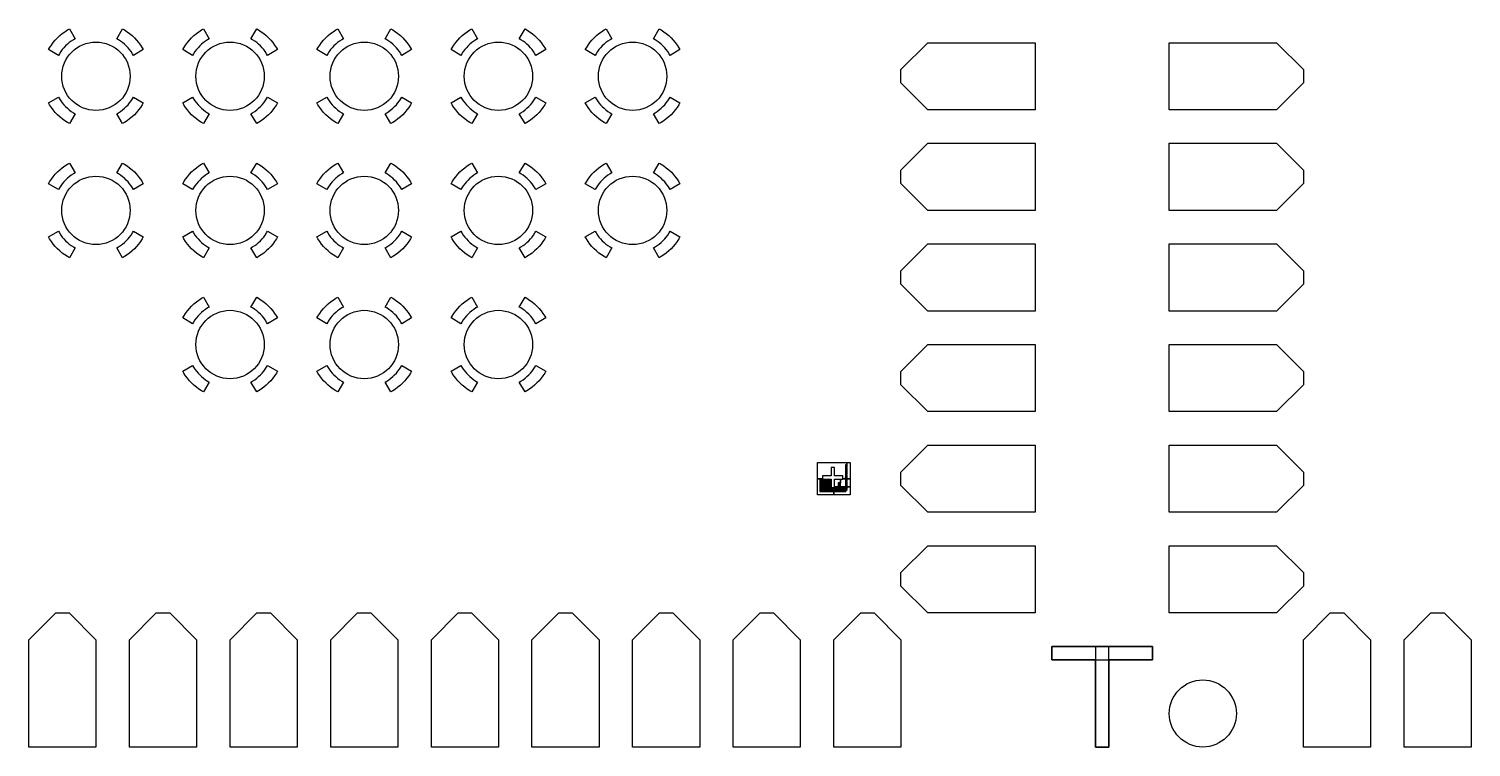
# Model space of a CAD drawing. Extents: x -17000 to 83000, y -61000 to 39000.
# Drawn here: x 6000 to 27500, y -10002 to 706 of the extents above; entities that cross this region are included whole.
import ezdxf

# ---------------------------------------------------------------- set-up
doc = ezdxf.new("R2010")
doc.units = 0
doc.layers.add('Central Electrodes', color=2, linetype='CONTINUOUS')

# ---------------------------------------------------------------- blocks, each defined once
blk = doc.blocks.new('BIG_photolith_alignment1')
at = {"layer": 'Central Electrodes'}
for points in [[(-225, -17.5), (-225, 225), (210, 225), (210, 190), (190, 190), (190, 185), (210, 185), (210, 180.5), (190, 180.5), (190, 175.5), (210, 175.5), (210, 171), (190, 171), (190, 166), (210, 166), (210, 161.5), (190, 161.5), (190, 156.5), (210, 156.5), (210, 152), (190, 152), (190, 147), (210, 147), (210, 142.5), (190, 142.5), (190, 137.5), (210, 137.5), (210, 133), (190, 133), (190, 128), (210, 128), (210, 123.5), (190, 123.5), (190, 118.5), (210, 118.5), (210, 114), (190, 114), (190, 109), (210, 109), (210, 104.5), (190, 104.5), (190, 99.5), (210, 99.5), (210, 95), (190, 95), (190, 90), (210, 90), (210, 85.5), (190, 85.5), (190, 80.5), (210, 80.5), (210, 76), (190, 76), (190, 71), (210, 71), (210, 66.5), (190, 66.5), (190, 61.5), (210, 61.5), (210, 57), (190, 57), (190, 52), (210, 52), (210, 47.5), (190, 47.5), (190, 42.5), (210, 42.5), (210, 38), (190, 38), (190, 33), (210, 33), (210, 28.5), (190, 28.5), (190, 23.5), (210, 23.5), (210, 19), (190, 19), (190, 14), (210, 14), (210, 9.5), (190, 9.5), (190, 4.5), (210, 4.5), (210, 0), (185, 0), (185, -5), (210, -5), (210, -9.5), (190, -9.5), (190, -14.5), (210, -14.5), (210, 225), (260, 225), (260, -17.5), (150, -17.5), (150, 25), (25, 25), (25, 150), (-25, 150), (-25, 25), (-150, 25), (-150, -17.5)], [(-225, -260), (-225, -17.5), (-185, -17.5), (-185, -190), (-190, -190), (-190, -210), (-185, -210), (-185, -17.5), (-175.5, -17.5), (-175.5, -190), (-180.5, -190), (-180.5, -210), (-175.5, -210), (-175.5, -17.5), (-166, -17.5), (-166, -190), (-171, -190), (-171, -210), (-166, -210), (-166, -17.5), (-156.5, -17.5), (-156.5, -190), (-161.5, -190), (-161.5, -210), (-156.5, -210), (-156.5, -17.5), (-150, -17.5), (-150, -25), (-147, -25), (-147, -190), (-152, -190), (-152, -210), (-147, -210), (-147, -25), (-137.5, -25), (-137.5, -190), (-142.5, -190), (-142.5, -210), (-137.5, -210), (-137.5, -25), (-128, -25), (-128, -190), (-133, -190), (-133, -210), (-128, -210), (-128, -25), (-118.5, -25), (-118.5, -190), (-123.5, -190), (-123.5, -210), (-118.5, -210), (-118.5, -25), (-109, -25), (-109, -190), (-114, -190), (-114, -210), (-109, -210), (-109, -25), (-99.5, -25), (-99.5, -190), (-104.5, -190), (-104.5, -210), (-99.5, -210), (-99.5, -25), (-90, -25), (-90, -190), (-95, -190), (-95, -210), (-90, -210), (-90, -25), (-80.5, -25), (-80.5, -190), (-85.5, -190), (-85.5, -210), (-80.5, -210), (-80.5, -25), (-71, -25), (-71, -190), (-76, -190), (-76, -210), (-71, -210), (-71, -25), (-61.5, -25), (-61.5, -190), (-66.5, -190), (-66.5, -210), (-61.5, -210), (-61.5, -25), (-52, -25), (-52, -190), (-57, -190), (-57, -210), (-52, -210), (-52, -25), (-42.5, -25), (-42.5, -190), (-47.5, -190), (-47.5, -210), (-42.5, -210), (-42.5, -25), (-33, -25), (-33, -190), (-38, -190), (-38, -210), (-33, -210), (-33, -25), (-25, -25), (-25, -150), (-23.5, -150), (-23.5, -190), (-28.5, -190), (-28.5, -210), (-23.5, -210), (-23.5, -150), (-14, -150), (-14, -190), (-19, -190), (-19, -210), (-14, -210), (-14, -150), (-4.5, -150), (-4.5, -190), (-9.5, -190), (-9.5, -210), (-4.5, -210), (-4.5, -150), (5, -150), (5, -185), (0, -185), (0, -210), (5, -210), (5, -150), (14.5, -150), (14.5, -190), (9.5, -190), (9.5, -210), (14.5, -210), (14.5, -150), (17.5, -150), (17.5, -260)], [(17.5, -260), (17.5, -150), (24, -150), (24, -190), (19, -190), (19, -210), (24, -210), (24, -150), (25, -150), (25, -138.75), (33.5, -138.75), (33.5, -190), (28.5, -190), (28.5, -210), (33.5, -210), (33.5, -138.75), (43, -138.75), (43, -190), (38, -190), (38, -210), (43, -210), (43, -138.75), (52.5, -138.75), (52.5, -190), (47.5, -190), (47.5, -210), (52.5, -210), (52.5, -138.75), (62, -138.75), (62, -190), (57, -190), (57, -210), (62, -210), (62, -138.75), (71.5, -138.75), (71.5, -190), (66.5, -190), (66.5, -210), (71.5, -210), (71.5, -138.75), (81, -138.75), (81, -190), (76, -190), (76, -210), (81, -210), (81, -138.75), (90.5, -138.75), (90.5, -190), (85.5, -190), (85.5, -210), (90.5, -210), (90.5, -138.75), (100, -138.75), (100, -190), (95, -190), (95, -210), (100, -210), (100, -138.75), (109.5, -138.75), (109.5, -190), (104.5, -190), (104.5, -210), (109.5, -210), (109.5, -138.75), (119, -138.75), (119, -190), (114, -190), (114, -210), (119, -210), (119, -138.75), (128.5, -138.75), (128.5, -190), (123.5, -190), (123.5, -210), (128.5, -210), (128.5, -138.75), (138, -138.75), (138, -190), (133, -190), (133, -210), (138, -210), (138, -138.75), (147.5, -138.75), (147.5, -190), (142.5, -190), (142.5, -210), (147.5, -210), (147.5, -138.75), (157, -138.75), (157, -190), (152, -190), (152, -210), (157, -210), (157, -138.75), (166.5, -138.75), (166.5, -190), (161.5, -190), (161.5, -210), (166.5, -210), (166.5, -138.75), (176, -138.75), (176, -190), (171, -190), (171, -210), (176, -210), (176, -138.75), (185.5, -138.75), (185.5, -190), (180.5, -190), (180.5, -210), (185.5, -210), (185.5, -138.75), (210, -138.75), (210, -142.5), (190, -142.5), (190, -147.5), (210, -147.5), (210, -152), (190, -152), (190, -157), (210, -157), (210, -161.5), (190, -161.5), (190, -166.5), (210, -166.5), (210, -171), (190, -171), (190, -176), (210, -176), (210, -180.5), (190, -180.5), (190, -185.5), (210, -185.5), (210, -190), (190, -190), (190, -210), (195, -210), (195, -195), (210, -195), (210, -138.75), (260, -138.75), (260, -260)], [(25, -138.75), (25, -25), (117.5, -25), (117.5, -77.5), (82.5, -77.5), (82.5, -122.5), (117.5, -122.5), (117.5, -25), (150, -25), (150, -17.5), (210, -17.5), (210, -19), (190, -19), (190, -24), (210, -24), (210, -28.5), (190, -28.5), (190, -33.5), (210, -33.5), (210, -38), (190, -38), (190, -43), (210, -43), (210, -47.5), (190, -47.5), (190, -52.5), (210, -52.5), (210, -57), (190, -57), (190, -62), (210, -62), (210, -66.5), (190, -66.5), (190, -71.5), (210, -71.5), (210, -76), (190, -76), (190, -81), (210, -81), (210, -85.5), (190, -85.5), (190, -90.5), (210, -90.5), (210, -95), (190, -95), (190, -100), (210, -100), (210, -104.5), (190, -104.5), (190, -109.5), (210, -109.5), (210, -114), (190, -114), (190, -119), (210, -119), (210, -123.5), (190, -123.5), (190, -128.5), (210, -128.5), (210, -133), (190, -133), (190, -138), (210, -138), (210, -17.5), (260, -17.5), (260, -138.75)], [(92.5, -117.5), (87.5, -112.5), (87.5, -87.5), (92.5, -82.5), (107.5, -82.5), (112.5, -87.5), (112.5, -112.5), (107.5, -117.5), (92.5, -117.5), (92.5, -110), (95, -112.5), (105, -112.5), (107.5, -110), (107.5, -90), (105, -87.5), (95, -87.5), (92.5, -90)]]:
    blk.add_lwpolyline(points, close=True, dxfattribs=at)

msp = doc.modelspace()

# ---------------------------------------------------------------- linework, layer by layer
at = {"layer": 'Central Electrodes'}
for points in [[(6440.743, 311.34), (6293.52, 396.34), (6310.303, 425.411), (6336.206, 464.794), (6364.354, 502.602), (6394.654, 538.713), (6427.001, 572.999), (6461.287, 605.346), (6497.398, 635.646), (6535.206, 663.793), (6574.589, 689.697), (6603.66, 706.48), (6688.66, 559.257), (6663.873, 544.945), (6632.757, 524.479), (6602.879, 502.237), (6574.351, 478.299), (6547.26, 452.74), (6521.701, 425.649), (6497.763, 397.121), (6475.52, 367.243), (6455.055, 336.127)], [(7559.257, 311.34), (7544.945, 336.127), (7524.479, 367.243), (7502.237, 397.121), (7478.299, 425.649), (7452.74, 452.74), (7425.649, 478.299), (7397.121, 502.237), (7367.243, 524.479), (7336.127, 544.945), (7311.34, 559.257), (7396.34, 706.48), (7425.411, 689.697), (7464.794, 663.793), (7502.602, 635.646), (7538.713, 605.346), (7572.999, 572.999), (7605.346, 538.713), (7635.646, 502.602), (7663.793, 464.794), (7689.697, 425.411), (7706.48, 396.34)], [(8440.743, 311.34), (8293.52, 396.34), (8310.303, 425.411), (8336.206, 464.794), (8364.354, 502.602), (8394.654, 538.713), (8427.001, 572.999), (8461.287, 605.346), (8497.398, 635.646), (8535.206, 663.793), (8574.589, 689.697), (8603.66, 706.48), (8688.66, 559.257), (8663.873, 544.945), (8632.757, 524.479), (8602.879, 502.237), (8574.351, 478.299), (8547.26, 452.74), (8521.701, 425.649), (8497.763, 397.121), (8475.52, 367.243), (8455.055, 336.127)], [(9559.257, 311.34), (9544.945, 336.127), (9524.479, 367.243), (9502.237, 397.121), (9478.299, 425.649), (9452.74, 452.74), (9425.649, 478.299), (9397.121, 502.237), (9367.243, 524.479), (9336.127, 544.945), (9311.34, 559.257), (9396.34, 706.48), (9425.411, 689.697), (9464.794, 663.793), (9502.602, 635.646), (9538.713, 605.346), (9572.999, 572.999), (9605.346, 538.713), (9635.646, 502.602), (9663.793, 464.794), (9689.697, 425.411), (9706.48, 396.34)], [(10440.743, 311.34), (10293.52, 396.34), (10310.303, 425.411), (10336.206, 464.794), (10364.354, 502.602), (10394.654, 538.713), (10427.001, 572.999), (10461.287, 605.346), (10497.398, 635.646), (10535.206, 663.793), (10574.589, 689.697), (10603.66, 706.48), (10688.66, 559.257), (10663.873, 544.945), (10632.757, 524.479), (10602.879, 502.237), (10574.351, 478.299), (10547.26, 452.74), (10521.701, 425.649), (10497.763, 397.121), (10475.52, 367.243), (10455.055, 336.127)], [(11559.257, 311.34), (11544.945, 336.127), (11524.479, 367.243), (11502.237, 397.121), (11478.299, 425.649), (11452.74, 452.74), (11425.649, 478.299), (11397.121, 502.237), (11367.243, 524.479), (11336.127, 544.945), (11311.34, 559.257), (11396.34, 706.48), (11425.411, 689.697), (11464.794, 663.793), (11502.602, 635.646), (11538.713, 605.346), (11572.999, 572.999), (11605.346, 538.713), (11635.646, 502.602), (11663.793, 464.794), (11689.697, 425.411), (11706.48, 396.34)], [(12440.743, 311.34), (12293.52, 396.34), (12310.303, 425.411), (12336.207, 464.794), (12364.354, 502.602), (12394.654, 538.713), (12427.001, 572.999), (12461.287, 605.346), (12497.398, 635.646), (12535.206, 663.793), (12574.589, 689.697), (12603.66, 706.48), (12688.66, 559.257), (12663.873, 544.945), (12632.757, 524.479), (12602.879, 502.237), (12574.351, 478.299), (12547.26, 452.74), (12521.701, 425.649), (12497.763, 397.121), (12475.521, 367.243), (12455.055, 336.127)], [(13559.257, 311.34), (13544.945, 336.127), (13524.479, 367.243), (13502.237, 397.121), (13478.299, 425.649), (13452.74, 452.74), (13425.649, 478.299), (13397.121, 502.237), (13367.243, 524.479), (13336.127, 544.945), (13311.34, 559.257), (13396.34, 706.48), (13425.411, 689.697), (13464.794, 663.793), (13502.602, 635.646), (13538.713, 605.346), (13572.999, 572.999), (13605.346, 538.713), (13635.646, 502.602), (13663.793, 464.794), (13689.697, 425.411), (13706.48, 396.34)], [(14440.743, 311.34), (14293.52, 396.34), (14310.303, 425.411), (14336.207, 464.794), (14364.354, 502.602), (14394.654, 538.713), (14427.001, 572.999), (14461.287, 605.346), (14497.398, 635.646), (14535.206, 663.793), (14574.589, 689.697), (14603.66, 706.48), (14688.66, 559.257), (14663.873, 544.945), (14632.757, 524.479), (14602.879, 502.237), (14574.351, 478.299), (14547.26, 452.74), (14521.701, 425.649), (14497.763, 397.121), (14475.521, 367.243), (14455.055, 336.127)], [(15559.257, 311.34), (15544.945, 336.127), (15524.479, 367.243), (15502.237, 397.121), (15478.299, 425.649), (15452.74, 452.74), (15425.649, 478.299), (15397.121, 502.237), (15367.243, 524.479), (15336.127, 544.945), (15311.34, 559.257), (15396.34, 706.48), (15425.411, 689.697), (15464.794, 663.793), (15502.602, 635.646), (15538.713, 605.346), (15572.999, 572.999), (15605.346, 538.713), (15635.646, 502.602), (15663.793, 464.794), (15689.697, 425.411), (15706.48, 396.34)], [(19400, -500), (19000, -100), (19000, 100), (19400, 500), (21000, 500), (21000, -500)], [(23000, -500), (23000, 500), (24600, 500), (25000, 100), (25000, -100), (24600, -500)], [(6603.66, -706.48), (6574.589, -689.697), (6535.206, -663.793), (6497.398, -635.646), (6461.287, -605.346), (6427.001, -572.999), (6394.654, -538.713), (6364.354, -502.602), (6336.206, -464.794), (6310.303, -425.411), (6293.52, -396.34), (6440.743, -311.34), (6455.055, -336.127), (6475.52, -367.243), (6497.763, -397.121), (6521.701, -425.649), (6547.26, -452.74), (6574.351, -478.299), (6602.879, -502.237), (6632.757, -524.479), (6663.873, -544.945), (6688.66, -559.257)], [(7396.339, -706.48), (7311.34, -559.257), (7336.127, -544.945), (7367.243, -524.479), (7397.121, -502.237), (7425.649, -478.299), (7452.74, -452.74), (7478.299, -425.649), (7502.237, -397.121), (7524.479, -367.243), (7544.945, -336.127), (7559.257, -311.34), (7706.48, -396.34), (7689.697, -425.411), (7663.793, -464.794), (7635.646, -502.602), (7605.346, -538.713), (7572.999, -572.999), (7538.713, -605.346), (7502.602, -635.646), (7464.794, -663.793), (7425.411, -689.697)], [(8603.66, -706.48), (8574.589, -689.697), (8535.206, -663.793), (8497.398, -635.646), (8461.287, -605.346), (8427.001, -572.999), (8394.654, -538.713), (8364.354, -502.602), (8336.206, -464.794), (8310.303, -425.411), (8293.52, -396.34), (8440.743, -311.34), (8455.055, -336.127), (8475.52, -367.243), (8497.763, -397.121), (8521.701, -425.649), (8547.26, -452.74), (8574.351, -478.299), (8602.879, -502.237), (8632.757, -524.479), (8663.873, -544.945), (8688.66, -559.257)], [(9396.339, -706.48), (9311.34, -559.257), (9336.127, -544.945), (9367.243, -524.479), (9397.121, -502.237), (9425.649, -478.299), (9452.74, -452.74), (9478.299, -425.649), (9502.237, -397.121), (9524.479, -367.243), (9544.945, -336.127), (9559.257, -311.34), (9706.48, -396.34), (9689.697, -425.411), (9663.793, -464.794), (9635.646, -502.602), (9605.346, -538.713), (9572.999, -572.999), (9538.713, -605.346), (9502.602, -635.646), (9464.794, -663.793), (9425.411, -689.697)], [(10603.66, -706.48), (10574.589, -689.697), (10535.206, -663.793), (10497.398, -635.646), (10461.287, -605.346), (10427.001, -572.999), (10394.654, -538.713), (10364.354, -502.602), (10336.206, -464.794), (10310.303, -425.411), (10293.52, -396.34), (10440.743, -311.34), (10455.055, -336.127), (10475.52, -367.243), (10497.763, -397.121), (10521.701, -425.649), (10547.26, -452.74), (10574.351, -478.299), (10602.879, -502.237), (10632.757, -524.479), (10663.873, -544.945), (10688.66, -559.257)], [(11396.34, -706.48), (11311.34, -559.257), (11336.127, -544.945), (11367.243, -524.479), (11397.121, -502.237), (11425.649, -478.299), (11452.74, -452.74), (11478.299, -425.649), (11502.237, -397.121), (11524.479, -367.243), (11544.945, -336.127), (11559.257, -311.34), (11706.48, -396.34), (11689.697, -425.411), (11663.793, -464.794), (11635.646, -502.602), (11605.346, -538.713), (11572.999, -572.999), (11538.713, -605.346), (11502.602, -635.646), (11464.794, -663.793), (11425.411, -689.697)], [(12603.66, -706.48), (12574.589, -689.697), (12535.206, -663.793), (12497.398, -635.646), (12461.287, -605.346), (12427.001, -572.999), (12394.654, -538.713), (12364.354, -502.602), (12336.207, -464.794), (12310.303, -425.411), (12293.52, -396.34), (12440.743, -311.34), (12455.055, -336.127), (12475.521, -367.243), (12497.763, -397.121), (12521.701, -425.649), (12547.26, -452.74), (12574.351, -478.299), (12602.879, -502.237), (12632.757, -524.479), (12663.873, -544.945), (12688.66, -559.257)], [(13396.34, -706.48), (13311.34, -559.257), (13336.127, -544.945), (13367.243, -524.479), (13397.121, -502.237), (13425.649, -478.299), (13452.74, -452.74), (13478.299, -425.649), (13502.237, -397.121), (13524.479, -367.243), (13544.945, -336.127), (13559.257, -311.34), (13706.48, -396.34), (13689.697, -425.411), (13663.793, -464.794), (13635.646, -502.602), (13605.346, -538.713), (13572.999, -572.999), (13538.713, -605.346), (13502.602, -635.646), (13464.794, -663.793), (13425.411, -689.697)], [(14603.66, -706.48), (14574.589, -689.697), (14535.206, -663.793), (14497.398, -635.646), (14461.287, -605.346), (14427.001, -572.999), (14394.654, -538.713), (14364.354, -502.602), (14336.207, -464.794), (14310.303, -425.411), (14293.52, -396.34), (14440.743, -311.34), (14455.055, -336.127), (14475.521, -367.243), (14497.763, -397.121), (14521.701, -425.649), (14547.26, -452.74), (14574.351, -478.299), (14602.879, -502.237), (14632.757, -524.479), (14663.873, -544.945), (14688.66, -559.257)], [(15396.34, -706.48), (15311.34, -559.257), (15336.127, -544.945), (15367.243, -524.479), (15397.121, -502.237), (15425.649, -478.299), (15452.74, -452.74), (15478.299, -425.649), (15502.237, -397.121), (15524.479, -367.243), (15544.945, -336.127), (15559.257, -311.34), (15706.48, -396.34), (15689.697, -425.411), (15663.793, -464.794), (15635.646, -502.602), (15605.346, -538.713), (15572.999, -572.999), (15538.713, -605.346), (15502.602, -635.646), (15464.794, -663.793), (15425.411, -689.697)], [(19400, -2000), (19000, -1600), (19000, -1400), (19400, -1000), (21000, -1000), (21000, -2000)], [(23000, -2000), (23000, -1000), (24600, -1000), (25000, -1400), (25000, -1600), (24600, -2000)], [(6440.743, -1688.66), (6293.52, -1603.66), (6310.303, -1574.589), (6336.206, -1535.206), (6364.354, -1497.398), (6394.654, -1461.287), (6427.001, -1427.001), (6461.287, -1394.654), (6497.398, -1364.354), (6535.206, -1336.207), (6574.589, -1310.303), (6603.66, -1293.52), (6688.66, -1440.743), (6663.873, -1455.055), (6632.757, -1475.521), (6602.879, -1497.763), (6574.351, -1521.701), (6547.26, -1547.26), (6521.701, -1574.351), (6497.763, -1602.879), (6475.52, -1632.757), (6455.055, -1663.873)], [(7559.257, -1688.66), (7544.945, -1663.873), (7524.479, -1632.757), (7502.237, -1602.879), (7478.299, -1574.351), (7452.74, -1547.26), (7425.649, -1521.701), (7397.121, -1497.763), (7367.243, -1475.521), (7336.127, -1455.055), (7311.34, -1440.743), (7396.34, -1293.52), (7425.411, -1310.303), (7464.794, -1336.207), (7502.602, -1364.354), (7538.713, -1394.654), (7572.999, -1427.001), (7605.346, -1461.287), (7635.646, -1497.398), (7663.793, -1535.206), (7689.697, -1574.589), (7706.48, -1603.66)], [(8440.743, -1688.66), (8293.52, -1603.66), (8310.303, -1574.589), (8336.206, -1535.206), (8364.354, -1497.398), (8394.654, -1461.287), (8427.001, -1427.001), (8461.287, -1394.654), (8497.398, -1364.354), (8535.206, -1336.207), (8574.589, -1310.303), (8603.66, -1293.52), (8688.66, -1440.743), (8663.873, -1455.055), (8632.757, -1475.521), (8602.879, -1497.763), (8574.351, -1521.701), (8547.26, -1547.26), (8521.701, -1574.351), (8497.763, -1602.879), (8475.52, -1632.757), (8455.055, -1663.873)], [(9559.257, -1688.66), (9544.945, -1663.873), (9524.479, -1632.757), (9502.237, -1602.879), (9478.299, -1574.351), (9452.74, -1547.26), (9425.649, -1521.701), (9397.121, -1497.763), (9367.243, -1475.521), (9336.127, -1455.055), (9311.34, -1440.743), (9396.34, -1293.52), (9425.411, -1310.303), (9464.794, -1336.207), (9502.602, -1364.354), (9538.713, -1394.654), (9572.999, -1427.001), (9605.346, -1461.287), (9635.646, -1497.398), (9663.793, -1535.206), (9689.697, -1574.589), (9706.48, -1603.66)], [(10440.743, -1688.66), (10293.52, -1603.66), (10310.303, -1574.589), (10336.206, -1535.206), (10364.354, -1497.398), (10394.654, -1461.287), (10427.001, -1427.001), (10461.287, -1394.654), (10497.398, -1364.354), (10535.206, -1336.207), (10574.589, -1310.303), (10603.66, -1293.52), (10688.66, -1440.743), (10663.873, -1455.055), (10632.757, -1475.521), (10602.879, -1497.763), (10574.351, -1521.701), (10547.26, -1547.26), (10521.701, -1574.351), (10497.763, -1602.879), (10475.52, -1632.757), (10455.055, -1663.873)], [(11559.257, -1688.66), (11544.945, -1663.873), (11524.479, -1632.757), (11502.237, -1602.879), (11478.299, -1574.351), (11452.74, -1547.26), (11425.649, -1521.701), (11397.121, -1497.763), (11367.243, -1475.521), (11336.127, -1455.055), (11311.34, -1440.743), (11396.34, -1293.52), (11425.411, -1310.303), (11464.794, -1336.207), (11502.602, -1364.354), (11538.713, -1394.654), (11572.999, -1427.001), (11605.346, -1461.287), (11635.646, -1497.398), (11663.793, -1535.206), (11689.697, -1574.589), (11706.48, -1603.66)], [(12440.743, -1688.66), (12293.52, -1603.66), (12310.303, -1574.589), (12336.207, -1535.206), (12364.354, -1497.398), (12394.654, -1461.287), (12427.001, -1427.001), (12461.287, -1394.654), (12497.398, -1364.354), (12535.206, -1336.207), (12574.589, -1310.303), (12603.66, -1293.52), (12688.66, -1440.743), (12663.873, -1455.055), (12632.757, -1475.521), (12602.879, -1497.763), (12574.351, -1521.701), (12547.26, -1547.26), (12521.701, -1574.351), (12497.763, -1602.879), (12475.521, -1632.757), (12455.055, -1663.873)], [(13559.257, -1688.66), (13544.945, -1663.873), (13524.479, -1632.757), (13502.237, -1602.879), (13478.299, -1574.351), (13452.74, -1547.26), (13425.649, -1521.701), (13397.121, -1497.763), (13367.243, -1475.521), (13336.127, -1455.055), (13311.34, -1440.743), (13396.34, -1293.52), (13425.411, -1310.303), (13464.794, -1336.207), (13502.602, -1364.354), (13538.713, -1394.654), (13572.999, -1427.001), (13605.346, -1461.287), (13635.646, -1497.398), (13663.793, -1535.206), (13689.697, -1574.589), (13706.48, -1603.66)], [(14440.743, -1688.66), (14293.52, -1603.66), (14310.303, -1574.589), (14336.207, -1535.206), (14364.354, -1497.398), (14394.654, -1461.287), (14427.001, -1427.001), (14461.287, -1394.654), (14497.398, -1364.354), (14535.206, -1336.207), (14574.589, -1310.303), (14603.66, -1293.52), (14688.66, -1440.743), (14663.873, -1455.055), (14632.757, -1475.521), (14602.879, -1497.763), (14574.351, -1521.701), (14547.26, -1547.26), (14521.701, -1574.351), (14497.763, -1602.879), (14475.521, -1632.757), (14455.055, -1663.873)], [(15559.257, -1688.66), (15544.945, -1663.873), (15524.479, -1632.757), (15502.237, -1602.879), (15478.299, -1574.351), (15452.74, -1547.26), (15425.649, -1521.701), (15397.121, -1497.763), (15367.243, -1475.521), (15336.127, -1455.055), (15311.34, -1440.743), (15396.34, -1293.52), (15425.411, -1310.303), (15464.794, -1336.207), (15502.602, -1364.354), (15538.713, -1394.654), (15572.999, -1427.001), (15605.346, -1461.287), (15635.646, -1497.398), (15663.793, -1535.206), (15689.697, -1574.589), (15706.48, -1603.66)], [(6603.66, -2706.48), (6574.589, -2689.697), (6535.206, -2663.793), (6497.398, -2635.646), (6461.287, -2605.346), (6427.001, -2572.999), (6394.654, -2538.713), (6364.354, -2502.602), (6336.206, -2464.794), (6310.303, -2425.411), (6293.52, -2396.34), (6440.743, -2311.34), (6455.055, -2336.127), (6475.52, -2367.243), (6497.763, -2397.121), (6521.701, -2425.649), (6547.26, -2452.74), (6574.351, -2478.299), (6602.879, -2502.237), (6632.757, -2524.479), (6663.873, -2544.945), (6688.66, -2559.257)], [(7396.339, -2706.48), (7311.34, -2559.257), (7336.127, -2544.945), (7367.243, -2524.479), (7397.121, -2502.237), (7425.649, -2478.299), (7452.74, -2452.74), (7478.299, -2425.649), (7502.237, -2397.121), (7524.479, -2367.243), (7544.945, -2336.127), (7559.257, -2311.34), (7706.48, -2396.34), (7689.697, -2425.411), (7663.793, -2464.794), (7635.646, -2502.602), (7605.346, -2538.713), (7572.999, -2572.999), (7538.713, -2605.346), (7502.602, -2635.646), (7464.794, -2663.793), (7425.411, -2689.697)], [(8603.66, -2706.48), (8574.589, -2689.697), (8535.206, -2663.793), (8497.398, -2635.646), (8461.287, -2605.346), (8427.001, -2572.999), (8394.654, -2538.713), (8364.354, -2502.602), (8336.206, -2464.794), (8310.303, -2425.411), (8293.52, -2396.34), (8440.743, -2311.34), (8455.055, -2336.127), (8475.52, -2367.243), (8497.763, -2397.121), (8521.701, -2425.649), (8547.26, -2452.74), (8574.351, -2478.299), (8602.879, -2502.237), (8632.757, -2524.479), (8663.873, -2544.945), (8688.66, -2559.257)], [(9396.339, -2706.48), (9311.34, -2559.257), (9336.127, -2544.945), (9367.243, -2524.479), (9397.121, -2502.237), (9425.649, -2478.299), (9452.74, -2452.74), (9478.299, -2425.649), (9502.237, -2397.121), (9524.479, -2367.243), (9544.945, -2336.127), (9559.257, -2311.34), (9706.48, -2396.34), (9689.697, -2425.411), (9663.793, -2464.794), (9635.646, -2502.602), (9605.346, -2538.713), (9572.999, -2572.999), (9538.713, -2605.346), (9502.602, -2635.646), (9464.794, -2663.793), (9425.411, -2689.697)], [(10603.66, -2706.48), (10574.589, -2689.697), (10535.206, -2663.793), (10497.398, -2635.646), (10461.287, -2605.346), (10427.001, -2572.999), (10394.654, -2538.713), (10364.354, -2502.602), (10336.206, -2464.794), (10310.303, -2425.411), (10293.52, -2396.34), (10440.743, -2311.34), (10455.055, -2336.127), (10475.52, -2367.243), (10497.763, -2397.121), (10521.701, -2425.649), (10547.26, -2452.74), (10574.351, -2478.299), (10602.879, -2502.237), (10632.757, -2524.479), (10663.873, -2544.945), (10688.66, -2559.257)], [(11396.34, -2706.48), (11311.34, -2559.257), (11336.127, -2544.945), (11367.243, -2524.479), (11397.121, -2502.237), (11425.649, -2478.299), (11452.74, -2452.74), (11478.299, -2425.649), (11502.237, -2397.121), (11524.479, -2367.243), (11544.945, -2336.127), (11559.257, -2311.34), (11706.48, -2396.34), (11689.697, -2425.411), (11663.793, -2464.794), (11635.646, -2502.602), (11605.346, -2538.713), (11572.999, -2572.999), (11538.713, -2605.346), (11502.602, -2635.646), (11464.794, -2663.793), (11425.411, -2689.697)], [(12603.66, -2706.48), (12574.589, -2689.697), (12535.206, -2663.793), (12497.398, -2635.646), (12461.287, -2605.346), (12427.001, -2572.999), (12394.654, -2538.713), (12364.354, -2502.602), (12336.207, -2464.794), (12310.303, -2425.411), (12293.52, -2396.34), (12440.743, -2311.34), (12455.055, -2336.127), (12475.521, -2367.243), (12497.763, -2397.121), (12521.701, -2425.649), (12547.26, -2452.74), (12574.351, -2478.299), (12602.879, -2502.237), (12632.757, -2524.479), (12663.873, -2544.945), (12688.66, -2559.257)], [(13396.34, -2706.48), (13311.34, -2559.257), (13336.127, -2544.945), (13367.243, -2524.479), (13397.121, -2502.237), (13425.649, -2478.299), (13452.74, -2452.74), (13478.299, -2425.649), (13502.237, -2397.121), (13524.479, -2367.243), (13544.945, -2336.127), (13559.257, -2311.34), (13706.48, -2396.34), (13689.697, -2425.411), (13663.793, -2464.794), (13635.646, -2502.602), (13605.346, -2538.713), (13572.999, -2572.999), (13538.713, -2605.346), (13502.602, -2635.646), (13464.794, -2663.793), (13425.411, -2689.697)], [(14603.66, -2706.48), (14574.589, -2689.697), (14535.206, -2663.793), (14497.398, -2635.646), (14461.287, -2605.346), (14427.001, -2572.999), (14394.654, -2538.713), (14364.354, -2502.602), (14336.207, -2464.794), (14310.303, -2425.411), (14293.52, -2396.34), (14440.743, -2311.34), (14455.055, -2336.127), (14475.521, -2367.243), (14497.763, -2397.121), (14521.701, -2425.649), (14547.26, -2452.74), (14574.351, -2478.299), (14602.879, -2502.237), (14632.757, -2524.479), (14663.873, -2544.945), (14688.66, -2559.257)], [(15396.34, -2706.48), (15311.34, -2559.257), (15336.127, -2544.945), (15367.243, -2524.479), (15397.121, -2502.237), (15425.649, -2478.299), (15452.74, -2452.74), (15478.299, -2425.649), (15502.237, -2397.121), (15524.479, -2367.243), (15544.945, -2336.127), (15559.257, -2311.34), (15706.48, -2396.34), (15689.697, -2425.411), (15663.793, -2464.794), (15635.646, -2502.602), (15605.346, -2538.713), (15572.999, -2572.999), (15538.713, -2605.346), (15502.602, -2635.646), (15464.794, -2663.793), (15425.411, -2689.697)], [(19400, -3500), (19000, -3100), (19000, -2900), (19400, -2500), (21000, -2500), (21000, -3500)], [(23000, -3500), (23000, -2500), (24600, -2500), (25000, -2900), (25000, -3100), (24600, -3500)], [(8440.743, -3688.66), (8293.52, -3603.66), (8310.303, -3574.589), (8336.206, -3535.206), (8364.354, -3497.398), (8394.654, -3461.287), (8427.001, -3427.001), (8461.287, -3394.654), (8497.398, -3364.354), (8535.206, -3336.207), (8574.589, -3310.303), (8603.66, -3293.52), (8688.66, -3440.743), (8663.873, -3455.055), (8632.757, -3475.521), (8602.879, -3497.763), (8574.351, -3521.701), (8547.26, -3547.26), (8521.701, -3574.351), (8497.763, -3602.879), (8475.52, -3632.757), (8455.055, -3663.873)], [(9559.257, -3688.66), (9544.945, -3663.873), (9524.479, -3632.757), (9502.237, -3602.879), (9478.299, -3574.351), (9452.74, -3547.26), (9425.649, -3521.701), (9397.121, -3497.763), (9367.243, -3475.521), (9336.127, -3455.055), (9311.34, -3440.743), (9396.34, -3293.52), (9425.411, -3310.303), (9464.794, -3336.207), (9502.602, -3364.354), (9538.713, -3394.654), (9572.999, -3427.001), (9605.346, -3461.287), (9635.646, -3497.398), (9663.793, -3535.206), (9689.697, -3574.589), (9706.48, -3603.66)], [(10440.743, -3688.66), (10293.52, -3603.66), (10310.303, -3574.589), (10336.206, -3535.206), (10364.354, -3497.398), (10394.654, -3461.287), (10427.001, -3427.001), (10461.287, -3394.654), (10497.398, -3364.354), (10535.206, -3336.207), (10574.589, -3310.303), (10603.66, -3293.52), (10688.66, -3440.743), (10663.873, -3455.055), (10632.757, -3475.521), (10602.879, -3497.763), (10574.351, -3521.701), (10547.26, -3547.26), (10521.701, -3574.351), (10497.763, -3602.879), (10475.52, -3632.757), (10455.055, -3663.873)], [(11559.257, -3688.66), (11544.945, -3663.873), (11524.479, -3632.757), (11502.237, -3602.879), (11478.299, -3574.351), (11452.74, -3547.26), (11425.649, -3521.701), (11397.121, -3497.763), (11367.243, -3475.521), (11336.127, -3455.055), (11311.34, -3440.743), (11396.34, -3293.52), (11425.411, -3310.303), (11464.794, -3336.207), (11502.602, -3364.354), (11538.713, -3394.654), (11572.999, -3427.001), (11605.346, -3461.287), (11635.646, -3497.398), (11663.793, -3535.206), (11689.697, -3574.589), (11706.48, -3603.66)], [(12440.743, -3688.66), (12293.52, -3603.66), (12310.303, -3574.589), (12336.207, -3535.206), (12364.354, -3497.398), (12394.654, -3461.287), (12427.001, -3427.001), (12461.287, -3394.654), (12497.398, -3364.354), (12535.206, -3336.207), (12574.589, -3310.303), (12603.66, -3293.52), (12688.66, -3440.743), (12663.873, -3455.055), (12632.757, -3475.521), (12602.879, -3497.763), (12574.351, -3521.701), (12547.26, -3547.26), (12521.701, -3574.351), (12497.763, -3602.879), (12475.521, -3632.757), (12455.055, -3663.873)], [(13559.257, -3688.66), (13544.945, -3663.873), (13524.479, -3632.757), (13502.237, -3602.879), (13478.299, -3574.351), (13452.74, -3547.26), (13425.649, -3521.701), (13397.121, -3497.763), (13367.243, -3475.521), (13336.127, -3455.055), (13311.34, -3440.743), (13396.34, -3293.52), (13425.411, -3310.303), (13464.794, -3336.207), (13502.602, -3364.354), (13538.713, -3394.654), (13572.999, -3427.001), (13605.346, -3461.287), (13635.646, -3497.398), (13663.793, -3535.206), (13689.697, -3574.589), (13706.48, -3603.66)], [(19400, -5000), (19000, -4600), (19000, -4400), (19400, -4000), (21000, -4000), (21000, -5000)], [(23000, -5000), (23000, -4000), (24600, -4000), (25000, -4400), (25000, -4600), (24600, -5000)], [(8603.66, -4706.48), (8574.589, -4689.697), (8535.206, -4663.793), (8497.398, -4635.646), (8461.287, -4605.346), (8427.001, -4572.999), (8394.654, -4538.713), (8364.354, -4502.602), (8336.206, -4464.794), (8310.303, -4425.411), (8293.52, -4396.34), (8440.743, -4311.34), (8455.055, -4336.127), (8475.52, -4367.243), (8497.763, -4397.121), (8521.701, -4425.649), (8547.26, -4452.74), (8574.351, -4478.299), (8602.879, -4502.237), (8632.757, -4524.479), (8663.873, -4544.945), (8688.66, -4559.257)], [(9396.339, -4706.48), (9311.34, -4559.257), (9336.127, -4544.945), (9367.243, -4524.479), (9397.121, -4502.237), (9425.649, -4478.299), (9452.74, -4452.74), (9478.299, -4425.649), (9502.237, -4397.121), (9524.479, -4367.243), (9544.945, -4336.127), (9559.257, -4311.34), (9706.48, -4396.34), (9689.697, -4425.411), (9663.793, -4464.794), (9635.646, -4502.602), (9605.346, -4538.713), (9572.999, -4572.999), (9538.713, -4605.346), (9502.602, -4635.646), (9464.794, -4663.793), (9425.411, -4689.697)], [(10603.66, -4706.48), (10574.589, -4689.697), (10535.206, -4663.793), (10497.398, -4635.646), (10461.287, -4605.346), (10427.001, -4572.999), (10394.654, -4538.713), (10364.354, -4502.602), (10336.206, -4464.794), (10310.303, -4425.411), (10293.52, -4396.34), (10440.743, -4311.34), (10455.055, -4336.127), (10475.52, -4367.243), (10497.763, -4397.121), (10521.701, -4425.649), (10547.26, -4452.74), (10574.351, -4478.299), (10602.879, -4502.237), (10632.757, -4524.479), (10663.873, -4544.945), (10688.66, -4559.257)], [(11396.34, -4706.48), (11311.34, -4559.257), (11336.127, -4544.945), (11367.243, -4524.479), (11397.121, -4502.237), (11425.649, -4478.299), (11452.74, -4452.74), (11478.299, -4425.649), (11502.237, -4397.121), (11524.479, -4367.243), (11544.945, -4336.127), (11559.257, -4311.34), (11706.48, -4396.34), (11689.697, -4425.411), (11663.793, -4464.794), (11635.646, -4502.602), (11605.346, -4538.713), (11572.999, -4572.999), (11538.713, -4605.346), (11502.602, -4635.646), (11464.794, -4663.793), (11425.411, -4689.697)], [(12603.66, -4706.48), (12574.589, -4689.697), (12535.206, -4663.793), (12497.398, -4635.646), (12461.287, -4605.346), (12427.001, -4572.999), (12394.654, -4538.713), (12364.354, -4502.602), (12336.207, -4464.794), (12310.303, -4425.411), (12293.52, -4396.34), (12440.743, -4311.34), (12455.055, -4336.127), (12475.521, -4367.243), (12497.763, -4397.121), (12521.701, -4425.649), (12547.26, -4452.74), (12574.351, -4478.299), (12602.879, -4502.237), (12632.757, -4524.479), (12663.873, -4544.945), (12688.66, -4559.257)], [(13396.34, -4706.48), (13311.34, -4559.257), (13336.127, -4544.945), (13367.243, -4524.479), (13397.121, -4502.237), (13425.649, -4478.299), (13452.74, -4452.74), (13478.299, -4425.649), (13502.237, -4397.121), (13524.479, -4367.243), (13544.945, -4336.127), (13559.257, -4311.34), (13706.48, -4396.34), (13689.697, -4425.411), (13663.793, -4464.794), (13635.646, -4502.602), (13605.346, -4538.713), (13572.999, -4572.999), (13538.713, -4605.346), (13502.602, -4635.646), (13464.794, -4663.793), (13425.411, -4689.697)], [(19400, -6500), (19000, -6100), (19000, -5900), (19400, -5500), (21000, -5500), (21000, -6500)], [(23000, -6500), (23000, -5500), (24600, -5500), (25000, -5900), (25000, -6100), (24600, -6500)], [(19400, -8000), (19000, -7600), (19000, -7400), (19400, -7000), (21000, -7000), (21000, -8000)], [(23000, -8000), (23000, -7000), (24600, -7000), (25000, -7400), (25000, -7600), (24600, -8000)], [(6000, -10000), (6000, -8400), (6400, -8000), (6600, -8000), (7000, -8400), (7000, -10000)], [(7500, -10000), (7500, -8400), (7900, -8000), (8100, -8000), (8500, -8400), (8500, -10000)], [(9000, -10000), (9000, -8400), (9400, -8000), (9600, -8000), (10000, -8400), (10000, -10000)], [(10500, -10000), (10500, -8400), (10900, -8000), (11100, -8000), (11500, -8400), (11500, -10000)], [(12000, -10000), (12000, -8400), (12400, -8000), (12600, -8000), (13000, -8400), (13000, -10000)], [(13500, -10000), (13500, -8400), (13900, -8000), (14100, -8000), (14500, -8400), (14500, -10000)], [(15000, -10000), (15000, -8400), (15400, -8000), (15600, -8000), (16000, -8400), (16000, -10000)], [(16500, -10000), (16500, -8400), (16900, -8000), (17100, -8000), (17500, -8400), (17500, -10000)], [(18000, -10000), (18000, -8400), (18400, -8000), (18600, -8000), (19000, -8400), (19000, -10000)], [(25000, -10000), (25000, -8400), (25400, -8000), (25600, -8000), (26000, -8400), (26000, -10000)], [(26500, -10000), (26500, -8400), (26900, -8000), (27100, -8000), (27500, -8400), (27500, -10000)], [(21899.865, -10001.916), (21899.865, -8701.916), (21249.865, -8701.916), (21249.865, -8501.916), (22749.865, -8501.916), (22749.865, -8701.916), (22099.865, -8701.916), (22099.865, -10001.916)]]:
    msp.add_lwpolyline(points, close=True, dxfattribs=at)
for points in [[(22749.865, -8501.916), (21249.865, -8501.916)], [(21249.865, -8501.916), (21249.865, -8701.916)], [(22099.865, -8501.916), (21899.865, -8501.916)], [(21899.865, -8501.916), (21899.865, -10001.916)], [(22099.865, -10001.916), (22099.865, -8501.916)], [(22749.865, -8701.916), (22749.865, -8501.916)], [(21249.865, -8701.916), (22749.865, -8701.916)], [(21899.865, -10001.916), (22099.865, -10001.916)]]:
    msp.add_lwpolyline(points, dxfattribs=at)
for centre, radius in [((7000, 0), 510.252), ((9000, 0), 510.252), ((11000, 0), 510.252), ((13000, 0), 510.252), ((15000, 0), 510.252), ((7000, -2000), 510.252), ((9000, -2000), 510.252), ((11000, -2000), 510.252), ((13000, -2000), 510.252), ((15000, -2000), 510.252), ((9000, -4000), 510.252), ((11000, -4000), 510.252), ((13000, -4000), 510.252), ((23500, -9500), 500)]:
    msp.add_circle(centre, radius, dxfattribs=at)

# ---------------------------------------------------------------- block references
msp.add_blockref('BIG_photolith_alignment1', (17982.5, -5982.5))

doc.saveas('drawing.dxf')
